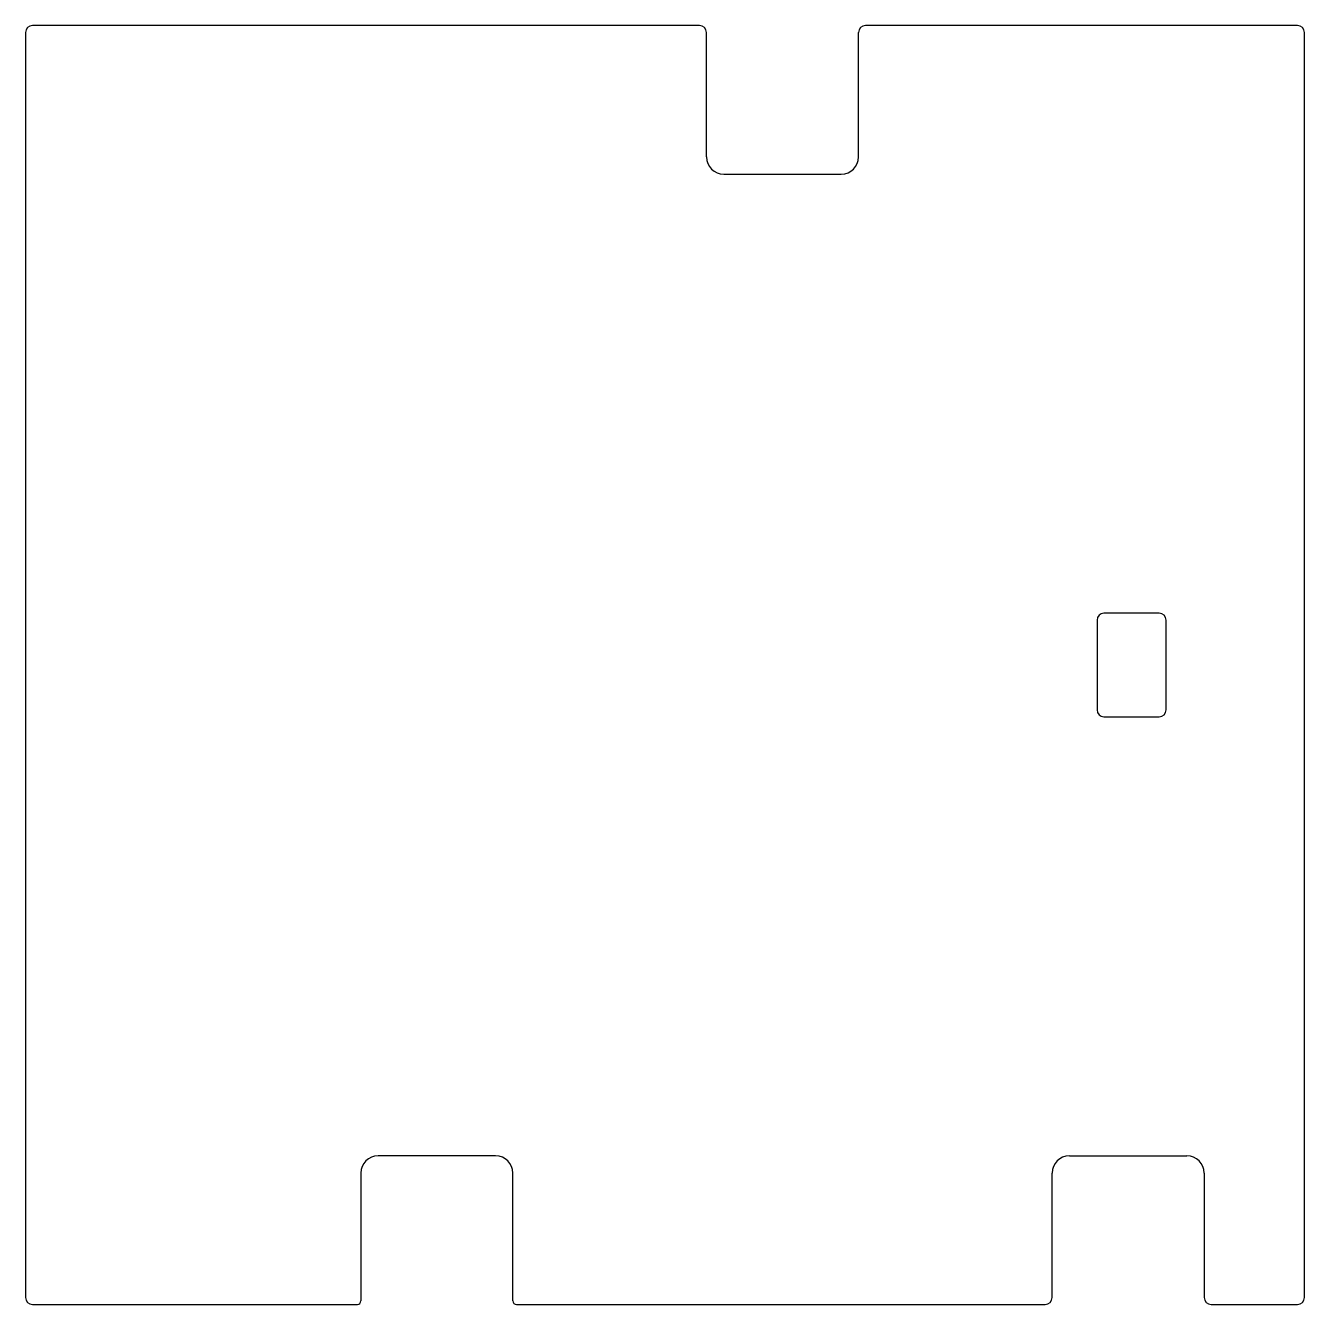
# Model space of a CAD drawing. Header units: millimetres. Extents: x -35 to 335, y -415 to -45.
import ezdxf

# ---------------------------------------------------------------- set-up
doc = ezdxf.new("R2010")
doc.units = ezdxf.units.MM

msp = doc.modelspace()

# ---------------------------------------------------------------- linework, layer by layer
at = {"color": 7, "linetype": 'Continuous', "lineweight": 25}
for p, q in [((-35, -47), (-35, -413)), ((160, -45), (-33, -45)), ((162, -83), (162, -47)), ((206, -83), (206, -47)), ((333, -45), (208, -45)), ((335, -413), (335, -47)), ((167, -88), (201, -88)), ((275, -217), (275, -243)), ((293, -215), (277, -215)), ((295, -243), (295, -217)), ((277, -245), (293, -245)), ((101, -372), (67, -372)), ((267, -372), (301, -372)), ((62, -377), (62, -414)), ((106, -414), (106, -377)), ((262, -413), (262, -377)), ((306, -377), (306, -413)), ((-33, -415), (61, -415)), ((107, -415), (260, -415)), ((308, -415), (333, -415))]:
    msp.add_line(p, q, dxfattribs=at)
for centre, radius, start, end in [((-33, -47), 2, 90, 180), ((160, -47), 2, 0, 90), ((208, -47), 2, 90, 180), ((333, -47), 2, 0, 90), ((167, -83), 5, 180, 270), ((201, -83), 5, 270, 0), ((277, -217), 2, 90, 180), ((293, -217), 2, 0, 90), ((277, -243), 2, 180, 270), ((293, -243), 2, 270, 0), ((67, -377), 5, 90, 180), ((101, -377), 5, 0, 90), ((267, -377), 5, 90, 180), ((301, -377), 5, 0, 90), ((-33, -413), 2, 180, 270), ((61, -414), 1, 270, 0), ((107, -414), 1, 180, 270), ((260, -413), 2, 270, 0), ((308, -413), 2, 180, 270), ((333, -413), 2, 270, 0)]:
    msp.add_arc(centre, radius, start, end, dxfattribs=at)

doc.saveas('drawing.dxf')
